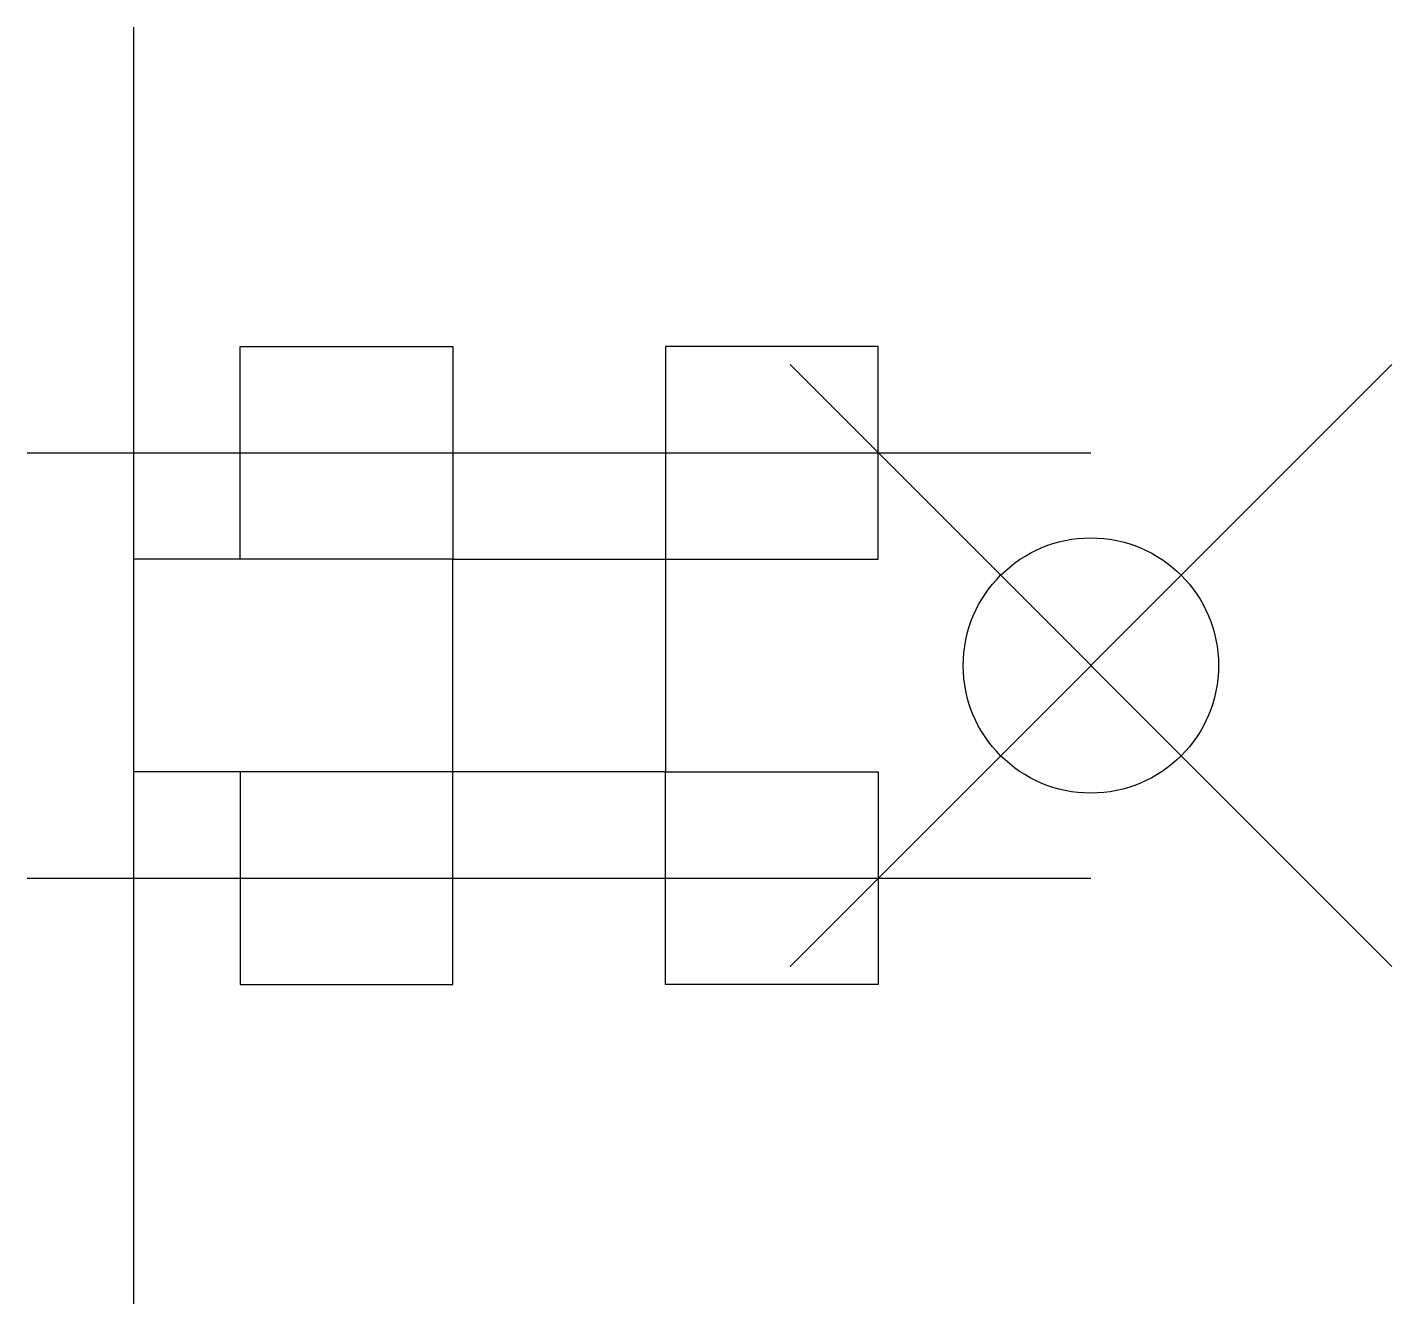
# Model space of a CAD drawing. Header units: millimetres. Extents: x 0 to 160, y -75 to 75.
import ezdxf

# ---------------------------------------------------------------- set-up
doc = ezdxf.new("R2010")
doc.units = ezdxf.units.MM

msp = doc.modelspace()

# ---------------------------------------------------------------- linework, layer by layer
for p, q in [((12.5, 75, 12.5), (12.5, -75, 12.5)), ((89.64, 35.36), (160.36, -35.36)), ((89.64, -35.36), (160.36, 35.36)), ((0, 25), (125, 25)), ((25, 12.5, 12.5), (12.5, 12.5, 12.5)), ((25, -12.5, 12.5), (12.5, -12.5, 12.5)), ((0, -25), (125, -25))]:
    msp.add_line(p, q)
for points in [[(25, 37.5), (50, 37.5), (50, 12.5), (25, 12.5)], [(75, 12.5), (100, 12.5), (100, 37.5), (75, 37.5)], [(50, 12.5), (75, 12.5), (75, -12.5), (50, -12.5)], [(25, -37.5), (50, -37.5), (50, -12.5), (25, -12.5)], [(100, -37.5), (75, -37.5), (75, -12.5), (100, -12.5)]]:
    msp.add_lwpolyline(points, close=True)
msp.add_circle((125, 0), 15)

doc.saveas('drawing.dxf')
